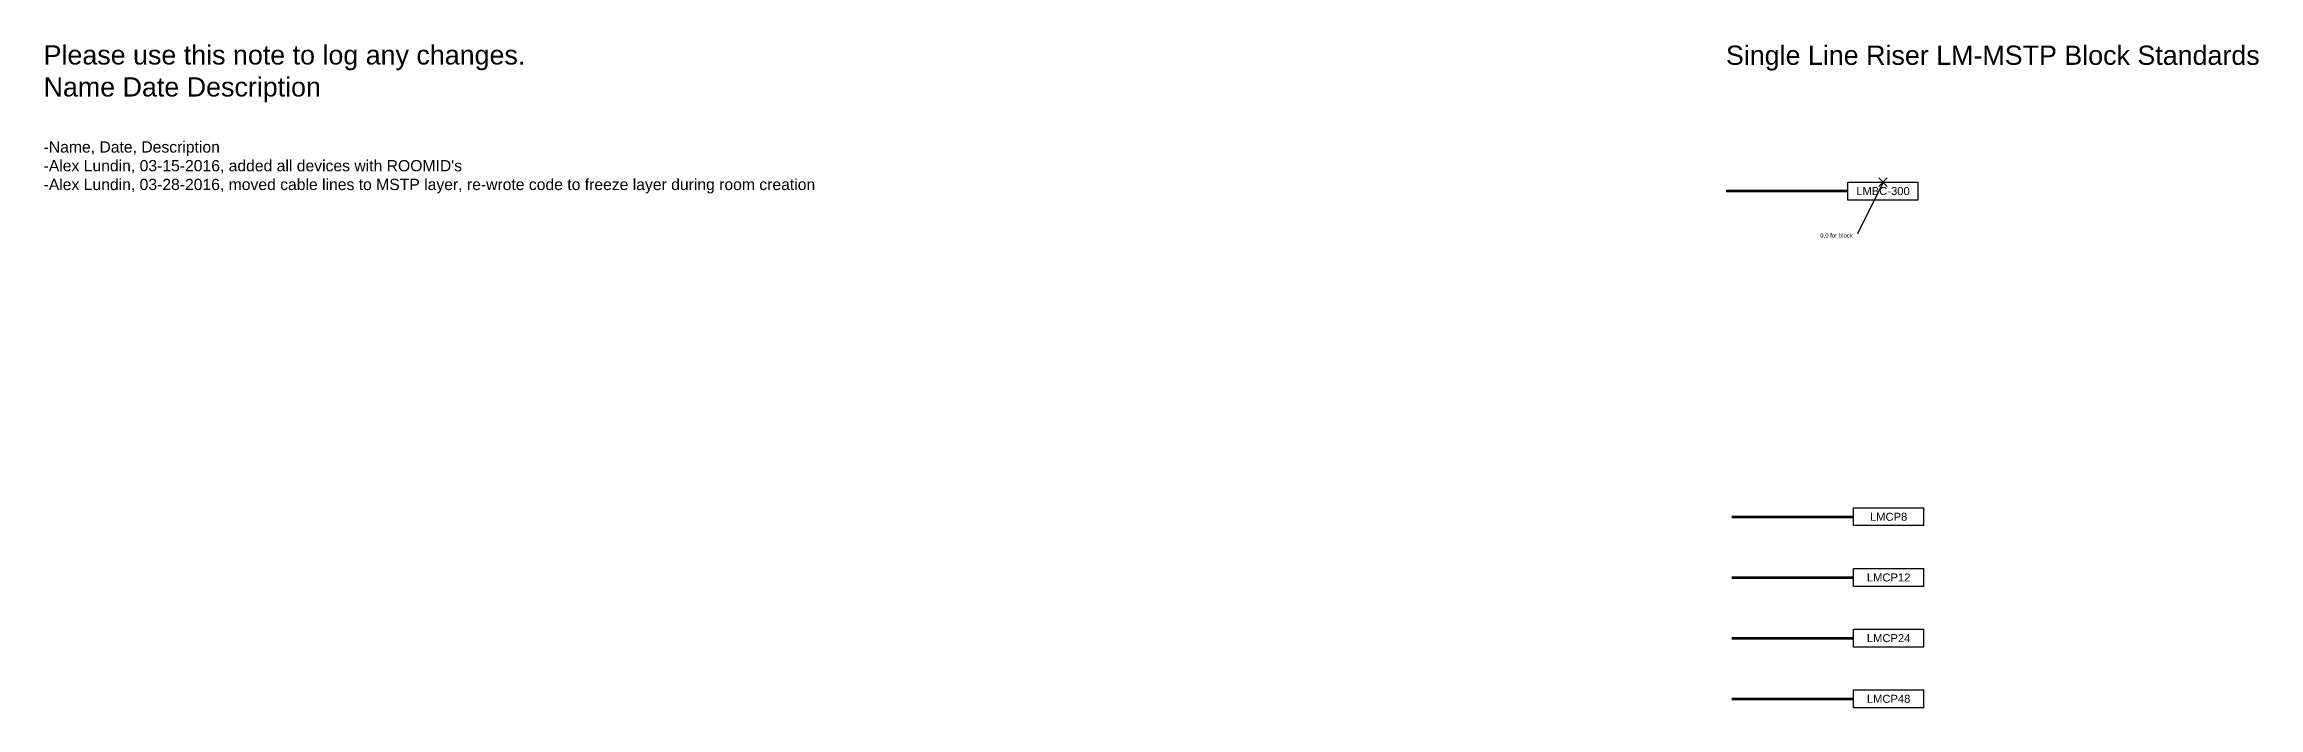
# Model space of a CAD drawing. Header units: inches. Extents: x -233 to 23, y -182 to 484.
# Drawn here: x -233.2 to -181.4, y 21.5 to 37 of the extents above; entities that cross this region are included whole.
import ezdxf

# ---------------------------------------------------------------- set-up
doc = ezdxf.new("R2010")
doc.units = ezdxf.units.IN
doc.header["$MEASUREMENT"] = 0
doc.header["$PDMODE"] = 3
doc.header["$PDSIZE"] = 0.1
doc.linetypes.add('DASHED', pattern=[0.75, 0.5, -0.25])
doc.styles.get("Standard").update_dxf_attribs({"font": 'arial.ttf'})
doc.dimstyles.get("Standard").update_dxf_attribs({"dimtxt": 0.18, "dimasz": 0.18, "dimexe": 0.18, "dimexo": 0.0625, "dimgap": 0.09, "dimtad": 0, "dimtih": 1, "dimtoh": 1, "dimdec": 4, "dimzin": 0, "dimdsep": 46, "dimtxsty": 'Standard', "dimcen": 0.09, "dimadec": 0, "dimazin": 0, "dimtfac": 1, "dimtdec": 4, "dimtofl": 0, "dimtmove": 0, "dimatfit": 3, "dimfxl": 1, "dimtolj": 1, "dimtzin": 0, "dimarcsym": 0})

# ---------------------------------------------------------------- blocks, each defined once
blk = doc.blocks.new('LMBC-300')
for p, q in [((-0.827, 0), (0.823, 0)), ((-0.827, -0.42), (-0.827, 0)), ((0.823, -0.42), (0.823, 0)), ((0.823, -0.42), (-0.827, -0.42))]:
    blk.add_line(p, q)
at = {"linetype": 'DASHED', "const_width": 0.06}
blk.add_lwpolyline([(-0.827, -0.21), (-3.677, -0.21)], dxfattribs=at)
at = {"insert": (-0.002, -0.21), "char_height": 0.1872, "width": 5.25301, "attachment_point": 5}
blk.add_mtext('LMBC-300', dxfattribs=at)
blk = doc.blocks.new('LMCP24')
for p, q in [((-0.827, 0), (0.823, 0)), ((-0.827, -0.415), (-0.827, 0)), ((0.823, -0.415), (0.823, 0)), ((0.823, -0.415), (-0.827, -0.415))]:
    blk.add_line(p, q)
at = {"linetype": 'DASHED', "const_width": 0.06}
blk.add_lwpolyline([(-0.827, -0.21), (-3.677, -0.21)], dxfattribs=at)
at = {"insert": (-0.002, -0.208), "char_height": 0.1872, "width": 5.25301, "attachment_point": 5}
blk.add_mtext('LMCP24', dxfattribs=at)
blk = doc.blocks.new('LMCP48')
for p, q in [((-0.827, 0), (0.823, 0)), ((-0.827, -0.415), (-0.827, 0)), ((0.823, -0.415), (0.823, 0)), ((0.823, -0.415), (-0.827, -0.415))]:
    blk.add_line(p, q)
at = {"linetype": 'DASHED', "const_width": 0.06}
blk.add_lwpolyline([(-0.827, -0.21), (-3.677, -0.21)], dxfattribs=at)
at = {"insert": (-0.002, -0.208), "char_height": 0.1872, "width": 5.25301, "attachment_point": 5}
blk.add_mtext('LMCP48', dxfattribs=at)
blk = doc.blocks.new('LMCP8')
for p, q in [((-0.827, 0), (0.823, 0)), ((-0.827, -0.415), (-0.827, 0)), ((0.823, -0.415), (0.823, 0)), ((0.823, -0.415), (-0.827, -0.415))]:
    blk.add_line(p, q)
at = {"linetype": 'DASHED', "const_width": 0.06}
blk.add_lwpolyline([(-0.827, -0.21), (-3.677, -0.21)], dxfattribs=at)
at = {"insert": (-0.002, -0.208), "char_height": 0.1872, "width": 5.25301, "attachment_point": 5}
blk.add_mtext('LMCP8', dxfattribs=at)
blk = doc.blocks.new('LMCP12')
for p, q in [((-0.827, 0), (0.823, 0)), ((-0.827, -0.415), (-0.827, 0)), ((0.823, -0.415), (0.823, 0)), ((0.823, -0.415), (-0.827, -0.415))]:
    blk.add_line(p, q)
at = {"linetype": 'DASHED', "const_width": 0.06}
blk.add_lwpolyline([(-0.827, -0.21), (-3.677, -0.21)], dxfattribs=at)
at = {"insert": (-0.002, -0.208), "char_height": 0.1872, "width": 5.25301, "attachment_point": 5}
blk.add_mtext('LMCP12', dxfattribs=at)

msp = doc.modelspace()

# ---------------------------------------------------------------- linework, layer by layer
at = {"color": 4}
msp.add_point((-190.17347, 33.78354), dxfattribs=at)

# ---------------------------------------------------------------- block references
for name, p in [('LMBC-300', (-190.17191, 33.78354)), ('LMCP8', (-190.03993, 26.16085)), ('LMCP12', (-190.03993, 24.74096)), ('LMCP24', (-190.03993, 23.32108)), ('LMCP48', (-190.03993, 21.9012))]:
    msp.add_blockref(name, p)

# ---------------------------------------------------------------- texts
at = {"color": 1}
msp.add_text('0,0 for block', height=0.1, dxfattribs=at).set_placement((-191.64178, 32.48688))
for s, width, gutter_width, insert, char_height, attachment_point in [("Please use this note to log any changes.\\PName Date Description\\P\\P{\\H0.58537x;-Name, Date, Description\\P-Alex Lundin, 03-15-2016, added all devices with ROOMID's\\P-Alex Lundin, 03-28-2016, moved cable lines to MSTP layer, re-wrote code to freeze layer during room creation}", 8143.0238167, 1025, (-233.20425, 36.98508), 0.44928402, 1), ('Single Line Riser LM-MSTP Block Standards', 26.7906867, 1, (-193.84847, 36.68499), 0.449284, 4)]:
    msp.add_mtext_dynamic_manual_height_columns(s, width=width, gutter_width=gutter_width, heights=[0], dxfattribs=dict(insert=insert, char_height=char_height, attachment_point=attachment_point))

# ---------------------------------------------------------------- leaders
msp.add_leader([(-190.17347, 33.78354), (-190.77075, 32.57464)], dimstyle='Standard', override={"dimasz": 0.08}, dxfattribs=at)

doc.saveas('drawing.dxf')
